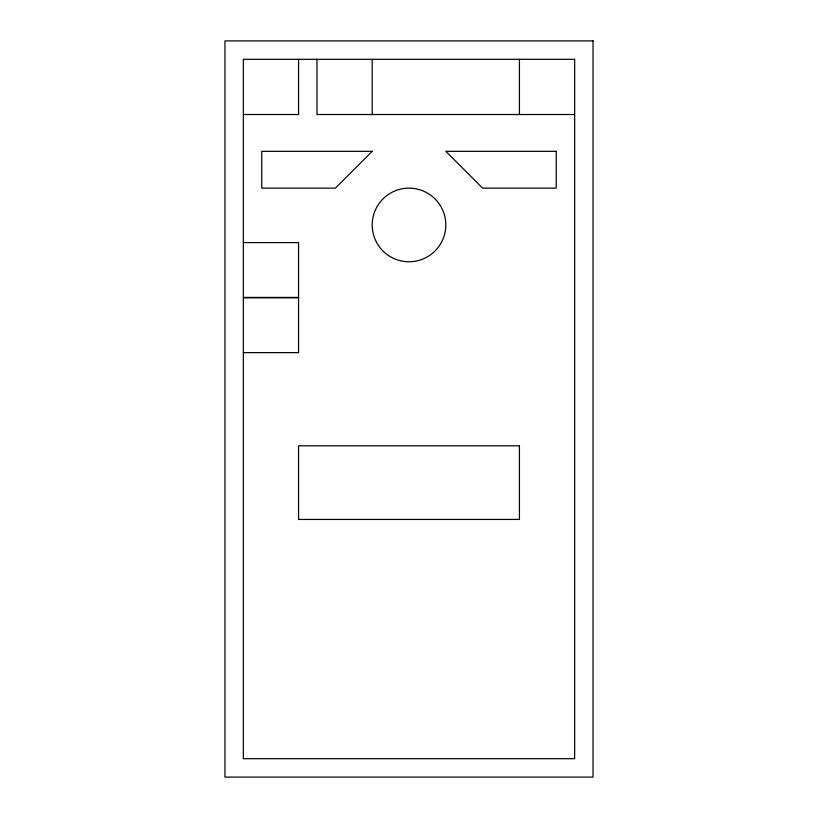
<?xml version="1.0" encoding="UTF-8"?>
<svg xmlns="http://www.w3.org/2000/svg" width="818" height="818" viewBox="0 0 818 818"><rect width="100%" height="100%" fill="white"/><g stroke="black" fill="none" stroke-linecap="round" stroke-linejoin="round"><path stroke-width="1.23" d="M243.355 114.52L298.57 114.52L298.57 59.305M574.645 114.52L316.975 114.52L316.975 59.305M243.355 242.598L298.57 242.598L298.57 352.63L243.355 352.63M243.355 297.415L298.57 297.415M243.355 297.813L298.57 297.813M519.43 59.305L519.43 114.52M372.19 59.305L372.19 114.52M372.19 151.33L335.38 188.14L261.76 188.14L261.76 151.33L372.19 151.33M593.05 40.9L224.95 40.9L224.95 777.1L593.05 777.1L593.05 40.9M574.645 59.305L243.355 59.305L243.355 758.695L574.645 758.695L574.645 59.305M556.24 151.33L445.81 151.33L482.62 188.14L556.24 188.14L556.24 151.33M519.43 445.81L298.57 445.81L298.57 519.43L519.43 519.43L519.43 445.81M388.366 255.431A36.81 36.81 0 0 0 445.718 227.578A36.81 36.81 0 0 0 392.916 191.841A36.81 36.81 0 0 0 388.366 255.431"/></g></svg>
